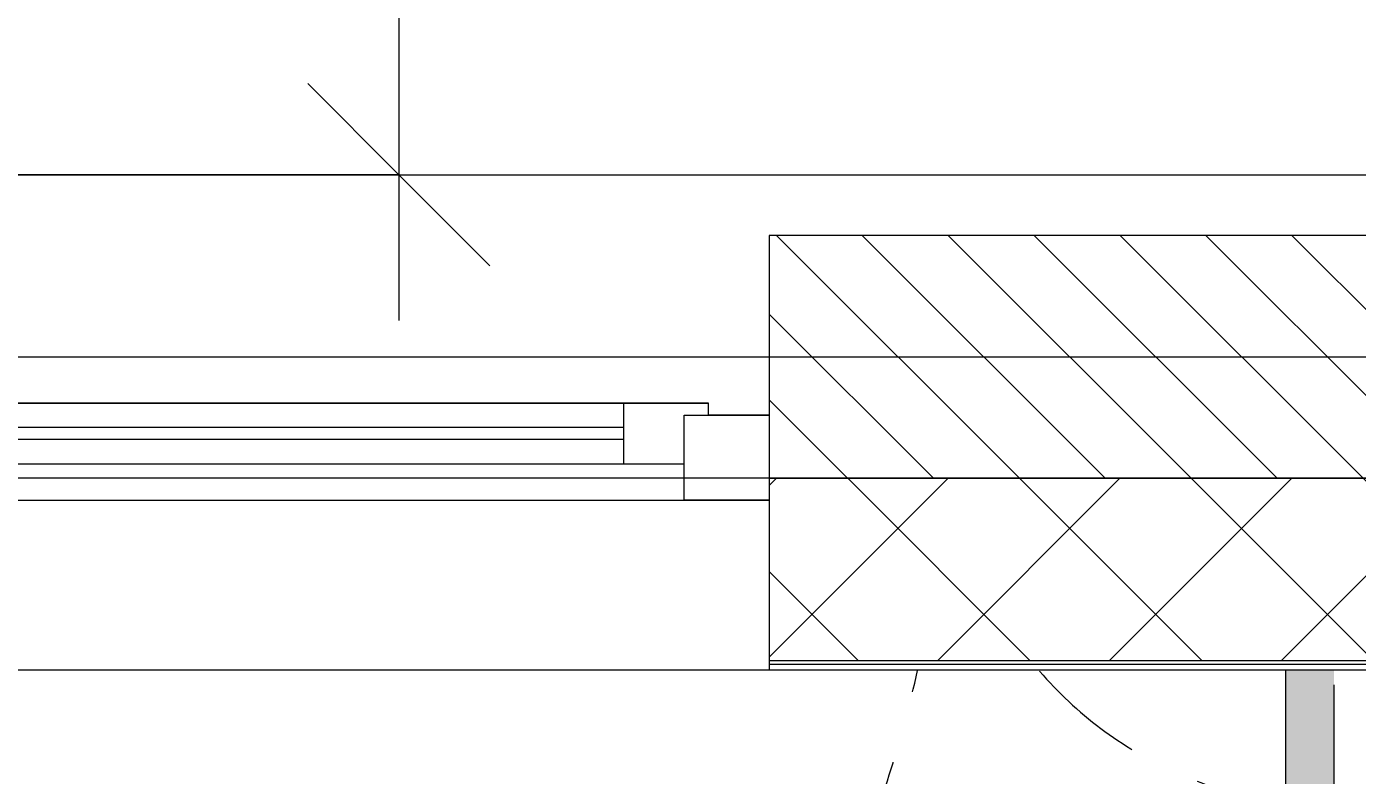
# Model space of a CAD drawing. Header units: millimetres. Extents: x 81037 to 284518, y -8553 to 29000.
# Drawn here: x 108319 to 109414, y -345 to 272 of the extents above; entities that cross this region are included whole.
import ezdxf

# ---------------------------------------------------------------- set-up
doc = ezdxf.new("R2010")
doc.units = ezdxf.units.MM
doc.linetypes.add('200_ШТРИХ__ш1_п0_6_', pattern=[160, 100, -60])
doc.linetypes.add('Осевая', pattern=[3175, 634.9999999999999, -476.25, 1587.5, -476.25])
for name, color, linetype, lineweight in [('A-ANNO-DIMS', 7, 'Continuous', 9), ('A-ANNO-DIMS-100', 7, 'Continuous', 9), ('A-DETL-MBND-1', 7, '200_ШТРИХ__ш1_п0_6_', 9), ('A-GLAZ', 7, 'Continuous', 9), ('A-WALL', 7, 'Continuous', 9), ('A-WALL-1', 7, 'Continuous', 13), ('I-WALL', 7, 'Continuous', 9), ('Оси-2', 7, 'Осевая', 9)]:
    doc.layers.add(name, color=color, linetype=linetype, lineweight=lineweight)
doc.styles.add('ISOCPEUR_1', font='isocpeur.ttf', dxfattribs={"width": 0.9, "height": 200})
doc.dimstyles.new('ISO-2_0_0_9К_Средний_округл2_1', dxfattribs={"dimscale": 304.8, "dimtxt": 199.196235162063, "dimasz": 0.4921259842519685, "dimexe": 0.3937007874015748, "dimexo": 0, "dimgap": 0, "dimtad": 1, "dimdec": 0, "dimrnd": 10, "dimzin": 0, "dimdsep": 46, "dimtxsty": 'ISOCPEUR_1', "dimblk1": 'OBLIQUE', "dimblk2": 'OBLIQUE', "dimsah": 1, "dimcen": 0.09, "dimdle": 0.3937007874015748, "dimazin": 0, "dimtfac": 1, "dimtdec": 4, "dimtix": 1, "dimtmove": 1, "dimatfit": 3, "dimfxl": 1, "dimtvp": 1, "dimtolj": 1, "dimtzin": 0, "dimarcsym": 2})

# ---------------------------------------------------------------- blocks, each defined once
blk = doc.blocks.new('120_Окно_СКБ_1Ст - 120_Окно_СКБ_1Ст 900х2500_h_ с форточкой-22876038-План монтажа стен и перегородок 2 этажа в осях 23_33')
at = {"layer": 'A-GLAZ'}
for p, q in [((-450.0000000000072, -126.9999999999679), (-450.0000000000072, -56.9999999999578)), ((-450.0000000000072, -56.9999999999578), (-379.9999999999655, -56.99999999995794)), ((449.999999999992, -56.99999999995914), (-450.0000000000076, -56.99999999995769)), ((-379.9999999999655, -56.99999999995794), (-379.9999999999655, -126.9999999999681)), ((380.000000000048, -126.9999999999693), (380.000000000048, -56.99999999995916)), ((380.000000000048, -56.99999999995916), (449.9999999999924, -56.99999999995929)), ((449.9999999999924, -56.99999999995929), (449.9999999999924, -126.9999999999694)), ((379.999999999989, -86.99999999996878), (-380.0000000000107, -86.99999999996635)), ((-380.0000000000107, -86.99999999996635), (-380.0000000000108, -126.9999999999688)), ((-330.0000000000068, -136.9999999999696), (-330.0000000000063, -86.9999999999665)), ((329.9999999999974, -136.9999999999717), (329.9999999999976, -86.99999999996864)), ((379.9999999999889, -126.9999999999713), (379.999999999989, -86.99999999996878)), ((-330.0000000000065, -106.9999999999643), (329.9999999999974, -106.9999999999664)), ((329.9999999999974, -116.9999999999664), (-330.0000000000065, -116.9999999999643)), ((-379.9999999999655, -126.9999999999681), (-450.0000000000072, -126.9999999999679)), ((-450.0000000000076, -126.9999999999679), (-400.0000000000047, -126.999999999968)), ((-380.0000000000108, -126.9999999999688), (-400.000000000007, -126.9999999999688)), ((-400.000000000007, -126.9999999999688), (-400.000000000007, -136.9999999999693)), ((449.9999999999924, -126.9999999999694), (380.000000000048, -126.9999999999693)), ((399.999999999997, -126.9999999999714), (379.9999999999889, -126.9999999999713)), ((399.9999999999977, -126.9999999999692), (449.999999999992, -126.9999999999693)), ((399.999999999997, -136.9999999999719), (399.999999999997, -126.9999999999714)), ((-400.000000000007, -136.9999999999693), (399.999999999997, -136.9999999999719)), ((399.999999999997, -136.9999999999719), (-400.000000000007, -136.9999999999693))]:
    blk.add_line(p, q, dxfattribs=at)
blk = doc.blocks.new('110_Дверь_СКБ_2Ст_Наружная - ДН-5_л__ Двухстворчатая 1350 х3800 _h_ в свету с верхним остеклением-21877029-План монтажа стен и перегородок 2 этажа в осях 23_33')
at = {"layer": 'A-DETL-MBND-1'}
blk.add_hatch(color=256, dxfattribs=at).paths.add_polyline_path([(-620.5000000001145, 370.0000000019473), (-620.5000000001145, 257.999999999937), (-580.5000000001106, 257.999999999937), (-580.5000000001106, 370.0000000019473)])
for p, q in [((-620.499999999987, 370.0000000019463), (-620.4999999999865, 257.9999999998824)), ((-580.4999999999865, 257.9999999998826), (-580.499999999987, 370.0000000019465))]:
    blk.add_line(p, q, dxfattribs=at)
for centre, radius, start, end in [((659.5000000000182, 50.00000000193649), 959.9999999999995, 89.99999999999993, 167.4642279845049), ((-620.49999999998, 50.00000000194004), 319.9999999999998, 40.72402290590355, 90.00000000000007)]:
    blk.add_arc(centre, radius, start, end, dxfattribs=at)
blk = doc.blocks.new('DIMBLOCK30-План монтажа стен и перегородок 2 этажа в осях 23_33')
at = {"layer": 'A-ANNO-DIMS-100'}
for p, q in [((108625.1378616738, 984.3193794405419), (108625.1378616738, 505.0803932666142)), ((108625.1378616738, 620.9999999980332), (108625.1378616738, 30.00000533523472)), ((108625.1378616738, 505.0803932666142), (108625.1378616738, 325.5000026666339)), ((108029.9999999998, 500.9999999980352), (108745.1378616738, 500.9999999980328)), ((108625.1378616738, 500.9999999980332), (108029.9999999998, 500.9999999980351)), ((108030.0000000007, 150.0000053352366), (108745.1378616738, 150.0000053352343)), ((108625.1378616738, 150.0000053352347), (108030.0000000007, 150.0000053352366))]:
    blk.add_line(p, q, dxfattribs=at)
at = {"layer": 'A-ANNO-DIMS-100', "lineweight": 20}
for p, q in [((108625.1378616738, 500.9999999980332), (108550.1378616738, 575.9999999980332)), ((108625.1378616738, 500.9999999980332), (108700.1378616738, 425.9999999980331)), ((108625.1378616738, 150.0000053352347), (108550.1378616738, 225.0000053352347)), ((108625.1378616738, 150.0000053352347), (108700.1378616738, 75.00000533523463))]:
    blk.add_line(p, q, dxfattribs=at)
at = {"layer": 'A-ANNO-DIMS-100', "color": 0, "insert": (108363.8467123931, 605.0803932666142), "char_height": 200, "width": 455.0867834087132, "attachment_point": 1, "rotation": 90, "line_spacing_factor": 1.149209049011902, "style": 'ISOCPEUR_1'}
blk.add_mtext('350', dxfattribs=at)
blk = doc.blocks.new('_Oblique')
at = {"color": 0, "linetype": 'ByBlock', "lineweight": -2}
blk.add_line((-0.5, -0.5), (0.5, 0.5), dxfattribs=at)

msp = doc.modelspace()

# ---------------------------------------------------------------- hatches: boundary and pattern name
at = {"layer": 'A-WALL'}
h = msp.add_hatch(dxfattribs=at)
h.set_pattern_fill('FP_3', color=256, style=0, pattern_type=2)
h.set_pattern_definition([(135, (0, 0), (-35.35533905932738, -35.35533905932737), [])])
h.paths.add_polyline_path([(122651.4964097478, -99.9999946648122), (122830.0000390225, -99.9999946648122), (122830.0000390225, 100.0000053351856), (122030.0000297698, 100.00000533519), (122030.0000297698, -99.9999946648122), (122325.8366514767, -99.9999946648122)])
h.paths.add_polyline_path([(119329.9999999999, -99.99999466480354), (119329.9999999999, 100.0000053351986), (118830.0000476523, 100.0000053351986), (118830.0000476523, -99.99999466480354), (119069.2390687663, -99.99999466480354)])
h.paths.add_polyline_path([(115161.3219695138, -99.99999466478621), (115630.0000000009, -99.99999466478621), (115630.0000000009, 100.0000053352073), (114580.0000000009, 100.000005335216), (114580.0000000009, -99.99999466478621), (114835.6622112428, -99.99999466478621)])
h.paths.add_polyline_path([(113680.0000000009, -99.99999466478621), (113680.0000000009, 100.000005335216), (113429.9999821184, 100.000005335216), (113429.9999821184, -99.99999466478621), (113533.0231781586, -99.99999466478621)])
h.paths.add_polyline_path([(108929.9999999999, -99.99999466476889), (110229.9999821184, -99.99999466476889), (110229.9999821184, 100.0000053352246), (108929.9999999999, 100.0000053352333)])
h.paths.add_polyline_path([(103779.9999702319, -99.99999466475155), (104830.0000000008, -99.99999466475155), (104830.0000000008, 100.000005335242), (103779.9999702319, 100.0000053352506)])
h.paths.add_polyline_path([(102786.2511552143, -99.99999466475155), (102879.9999702319, -99.99999466475155), (102879.9999702319, 100.0000053352506), (102630.0000476508, 100.0000053352506), (102630.0000476508, -99.9999946647429)])
h.paths.add_polyline_path([(101730.0000476508, -99.9999946647429), (101730.0000476508, 100.0000053352506), (100830.000035766, 100.0000053352593), (100830.000035766, -99.9999946647429), (101483.6121221301, -99.9999946647429)])
h.paths.add_polyline_path([(97575.6950228776, -99.99999466473423), (99030.0000000013, -99.99999466473423), (99030.0000000013, 100.0000053352593), (95680.00000000132, 100.0000053352766), (95680.00000000132, -99.99999466472558), (97250.03526460654, -99.99999466472558)])
h.paths.add_polyline_path([(94780.00000000134, -99.99999466472558), (94780.00000000134, 100.0000053352766), (94530.00001788359, 100.0000053352766), (94530.00001788359, -99.99999466471691), (94644.75719843821, -99.99999466471691)])
h.paths.add_polyline_path([(92690.79864881198, -99.99999466471691), (92730.00001788259, -99.99999466471691), (92730.00001788259, 100.0000053352853), (91930.00001788115, 100.0000053352853), (91930.00001788115, -99.99999466470824), (92365.13889054093, -99.99999466470824)])
h = msp.add_hatch(dxfattribs=at)
h.set_pattern_fill('FP_1', color=256, style=0, pattern_type=2)
h.set_pattern_definition([(45, (0, 0), (-70.71067811865476, 70.71067811865476), []), (135, (0, 0), (-70.71067811865476, -70.71067811865474), [])])
h.paths.add_polyline_path([(125080.0000000009, -249.9999946647088), (125080.0000000009, -99.99999466470824), (123730.0000390225, -99.99999466469959), (123730.0000390225, -249.9999946647001)])
h.paths.add_polyline_path([(122830.0000390225, -249.9999946647001), (122830.0000390225, -99.99999466469959), (122030.0000297698, -99.99999466469092), (122030.0000297698, -249.9999946646915)])
h.paths.add_polyline_path([(120229.9999999999, -249.9999946646915), (121130.0000297698, -249.9999946646915), (121130.0000297698, -99.99999466469092), (120229.9999999999, -99.99999466469092), (120229.9999999999, -126.0300784993581)])
h.paths.add_polyline_path([(119329.9999999999, -249.9999946646828), (119329.9999999999, -99.99999466468226), (117930.0000000009, -99.99999466468226), (117930.0000000009, -249.9999946646828)])
h.paths.add_polyline_path([(114580.0000000009, -249.9999946646785), (115630.0000000009, -249.9999946646785), (115630.0000000009, -99.99999466467793), (114580.0000000009, -99.99999466467793), (114580.0000000009, -126.0300784993581)])
h.paths.add_polyline_path([(113680.0000000009, -249.9999946646698), (113680.0000000009, -99.99999466466926), (112529.9999821184, -99.99999466466926), (112529.9999821184, -249.9999946646698)])
h.paths.add_polyline_path([(110229.9999821184, -249.9999946646612), (110229.9999821184, -99.9999946646606), (108929.9999999999, -99.99999466465194), (108929.9999999999, -249.9999946646525)])
h.paths.add_polyline_path([(108029.9999999999, -249.9999946646525), (108029.9999999999, -99.99999466465194), (107130.0000000008, -99.99999466465194), (107130.0000000008, -249.9999946646525)])
h.paths.add_polyline_path([(104830.0000000009, -249.9999946646438), (104830.0000000009, -99.99999466464327), (103779.9999702319, -99.99999466463461), (103779.9999702319, -249.9999946646352)])
h.paths.add_polyline_path([(102879.9999702319, -249.9999946646352), (102879.9999702319, -99.99999466463461), (100830.000035766, -99.99999466462594), (100830.000035766, -249.9999946646265)])
h.paths.add_polyline_path([(99930.00003576599, -249.9999946646265), (99930.00000000132, -99.99999466462594), (95680.00000000134, -99.99999466460862), (95680.00000000134, -249.9999946646092)])
h.paths.add_polyline_path([(94780.00000000134, -249.9999946646092), (94780.00000000134, -99.99999466460862), (93630.0000178826, -100.0000000019481), (93630.0000178826, -249.9999946646092)])
h.paths.add_polyline_path([(91930.00001788116, -249.9999946646005), (92730.00001788259, -249.9999946646005), (92730.00001788259, -99.99999466459995), (91930.00001788116, -99.99999466459995), (91930.00001788116, -126.0300784993581)])
h.paths.add_polyline_path([(91030.00001788118, -249.9999946646005), (91030.00001788116, -99.99999466459995), (89210.00000000134, -99.9999946645913), (89210.00000000134, -249.9999946645918), (89759.86082437259, -249.9999946645918)])

# ---------------------------------------------------------------- linework, layer by layer
for p, q in [((109669.9999403937, 100.0000053352309), (108929.9999999998, 100.0000053352333)), ((108929.9999999998, 100.0000053352333), (108929.9999999998, -257.9999946646528)), ((120229.9999999998, -257.9999946646893), (107130.0000000007, -257.999994664647))]:
    msp.add_line(p, q, dxfattribs=at)
at = {"layer": 'A-WALL-1'}
for p, q in [((108929.9999999998, -99.99999466476669), (110229.9999821183, -99.99999466477088)), ((110229.9999821183, -99.99999466465698), (108929.9999999998, -99.99999466465276)), ((108929.9999999998, -249.9999946646528), (110229.9999821183, -249.999994664657)), ((108929.9999999998, -252.9999946646528), (110229.9999821183, -252.999994664657))]:
    msp.add_line(p, q, dxfattribs=at)
at = {"layer": 'I-WALL'}
for p, q in [((108030.0000000007, 150.0000053353502), (109669.9999403937, 150.0000053353448)), ((108929.9999999998, -99.99999466465276), (108030.0000000007, -99.99999466464986))]:
    msp.add_line(p, q, dxfattribs=at)
at = {"layer": 'Оси-2'}
msp.add_line((84936.71959556935, -2.930646141054324e-09), (122760.0000000007, -3.052831987733666e-09), dxfattribs=at)

# ---------------------------------------------------------------- block references
at = {"layer": 'A-DETL-MBND-1', "rotation": 180}
msp.add_blockref('110_Дверь_СКБ_2Ст_Наружная - ДН-5_л__ Двухстворчатая 1350 х3800 _h_ в свету с верхним остеклением-21877029-План монтажа стен и перегородок 2 этажа в осях 23_33', (108774.4999999999, 5.335233784008061e-06), dxfattribs=at)
at = {"layer": 'A-GLAZ', "rotation": 180}
msp.add_blockref('120_Окно_СКБ_1Ст - 120_Окно_СКБ_1Ст 900х2500_h_ с форточкой-22876038-План монтажа стен и перегородок 2 этажа в осях 23_33', (108479.9999999998, -174.9999946646514), dxfattribs=at)

# ---------------------------------------------------------------- dimensions: what is measured, and where the dimension line sits
at = {"layer": 'A-ANNO-DIMS'}
dim = msp.add_linear_dim(base=(108625.1378616738, 150.0000053352367), p1=(108029.9999999998, 500.9999999980351), p2=(108030.0000000007, 150.0000053352366), angle=89.99999999999991, dimstyle='ISO-2_0_0_9К_Средний_округл2_1', override={"dimpost": '<>', "dimfxl": 350.9999946627985}, dxfattribs=at)
dim.commit()
dim.dimension.update_dxf_attribs({"geometry": 'DIMBLOCK30-План монтажа стен и перегородок 2 этажа в осях 23_33', "text_midpoint": (108497.1800457265, 832.6237849709709), "dimtype": 160, "text_rotation": 89.99999999999991})

doc.saveas('drawing.dxf')
